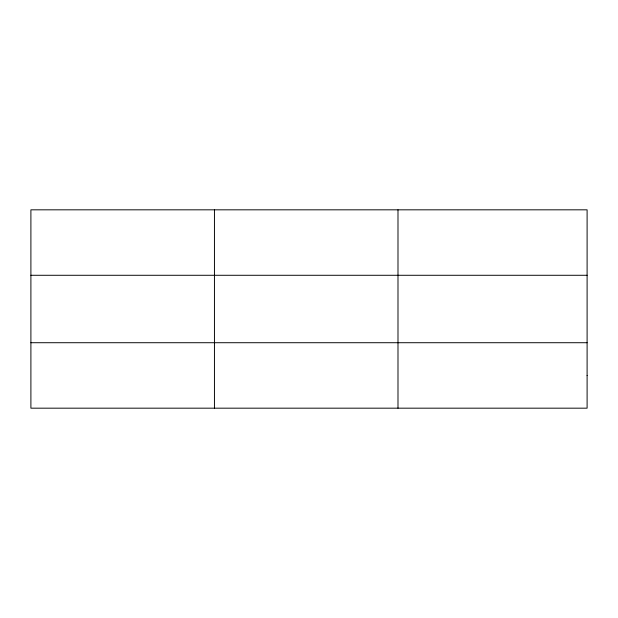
<?xml version="1.0" encoding="UTF-8"?>
<svg xmlns="http://www.w3.org/2000/svg" width="618" height="618" viewBox="0 0 618 618"><rect width="100%" height="100%" fill="white"/><g stroke="black" fill="none" stroke-linecap="round" stroke-linejoin="round"><path stroke-width="0.93" d="M214.446 408.174L214.446 209.826M397.992 408.174L397.992 209.826M30.9 275.28L587.1 275.28M30.9 342.72L587.1 342.72M587.1 375.443L587.1 408.174L30.9 408.174L30.9 209.826L587.1 209.826L587.1 375.443"/></g></svg>
